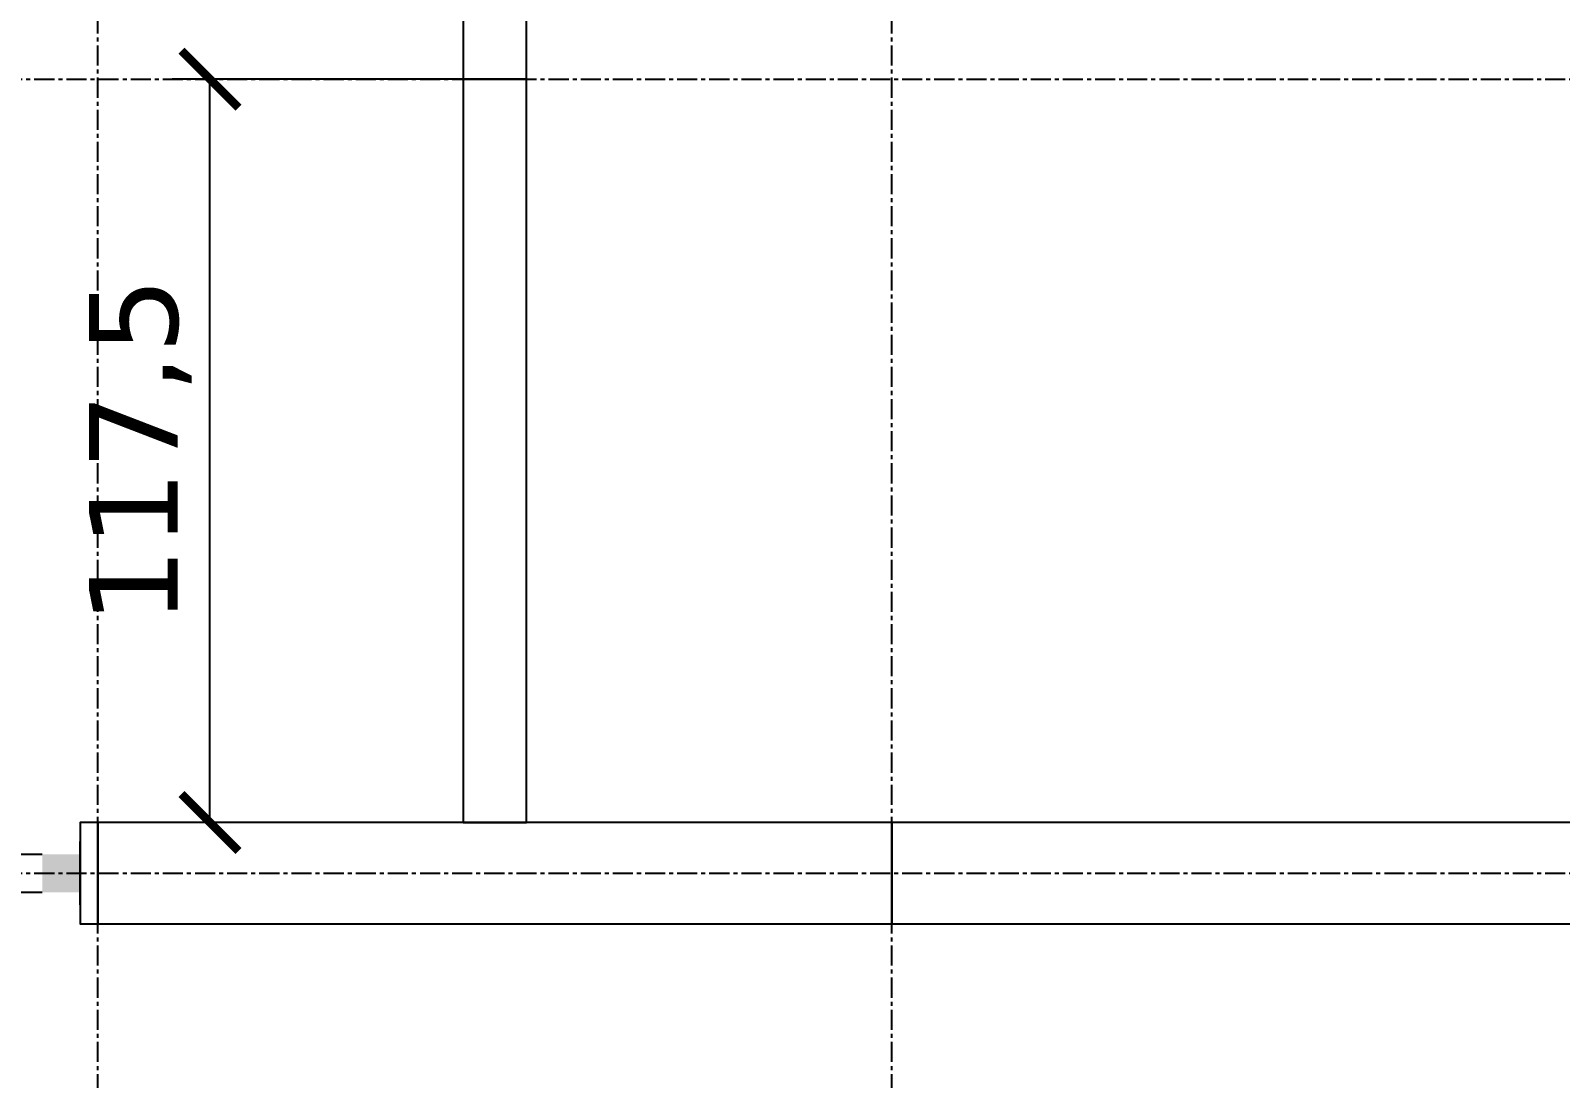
# Model space of a CAD drawing. Header units: centimetres. Extents: x -135 to 5324, y -1304 to 1609.
# Drawn here: x 883.9 to 1125.7, y 226.6 to 392.2 of the extents above; entities that cross this region are included whole.
import ezdxf

# ---------------------------------------------------------------- set-up
doc = ezdxf.new("R2010")
doc.units = ezdxf.units.CM
doc.linetypes.add('CENTER', pattern=[5.08, 3.175, -0.635, 0.635, -0.635])
for name, color, linetype in [('AKS', 4, 'CENTER'), ('DIS_DUVAR_160', 30, 'Continuous'), ('IC_DUVAR_100', 30, 'Continuous'), ('OZEL_PANEL_OLCU_CM', 3, 'Continuous'), ('PENCERE', 10, 'Continuous')]:
    doc.layers.add(name, color=color, linetype=linetype)
doc.styles.add('PORTMAN', font='DejaVuSans.ttf')
doc.styles.get("Standard").update_dxf_attribs({"font": 'DejaVuSans.ttf'})
doc.dimstyles.new('PORTMAN', dxfattribs={"dimtxt": 14, "dimasz": 9, "dimexe": 6, "dimexo": 5, "dimgap": 4, "dimtad": 1, "dimtxsty": 'PORTMAN', "dimblk": 'ARCHTICK', "dimcen": 2.5, "dimazin": 3, "dimtfac": 0.5, "dimtmove": 2, "dimatfit": 3})

# ---------------------------------------------------------------- blocks, each defined once
blk = doc.blocks.new('kaynak-pencere-120180')
at = {"layer": 'PENCERE', "color": 1}
for p, q in [((53839.87, 6703.82), (53839.87, 6713.82)), ((53845.87, 6711.82), (53953.87, 6711.82)), ((53959.87, 6703.82), (53959.87, 6713.82)), ((53845.87, 6705.82), (53953.87, 6705.82))]:
    blk.add_line(p, q, dxfattribs=at)
for points in [[(53839.87, 6705.82), (53845.87, 6705.82), (53839.87, 6711.82), (53845.87, 6711.82)], [(53959.87, 6705.82), (53953.87, 6705.82), (53959.87, 6711.82), (53953.87, 6711.82)]]:
    blk.add_solid(points, dxfattribs=at)
at = {"layer": 'PENCERE', "color": 0, "lineweight": 25}
blk.add_text('120/180', height=15.217, dxfattribs=at).set_placement((53854.7, 6686.34))
blk = doc.blocks.new('BOM_P02_PENCERE_1200x1800')
at = {"layer": 'PENCERE'}
blk.add_blockref('kaynak-pencere-120180', (0, 0), dxfattribs=at)
blk = doc.blocks.new('BOM_D10_1255p0_DIS_P02')
for points in [[(0, 122.75), (16, 122.75), (16, 125.5), (0, 125.5)], [(0, 0), (16, 0), (16, 2.75), (0, 2.75)]]:
    blk.add_lwpolyline(points, close=True)
at = {"layer": 'PENCERE', "rotation": 270}
blk.add_blockref('BOM_P02_PENCERE_1200x1800', (-6700.823, 53962.624), dxfattribs=at)
blk = doc.blocks.new('BOM_D09_1255p0_DIS_DOLU')
blk.add_lwpolyline([(0, 0), (16, 0), (16, 125.5), (0, 125.5)], close=True)
blk = doc.blocks.new('BOM_I17_1175p0_IC_DOLU')
blk.add_lwpolyline([(0, 0), (10, 0), (10, 117.5), (0, 117.5)], close=True)
blk = doc.blocks.new('BOM_I15_1255p0_IC_K01_SAG_UST')
blk.add_lwpolyline([(0, 0), (10, 0), (10, 21.75), (0, 21.75)], close=True)
blk = doc.blocks.new('_ARCHTICK')
at = {"color": 0, "linetype": 'BYBLOCK', "const_width": 0.15}
blk.add_lwpolyline([(-0.5, -0.5), (0.5, 0.5)], dxfattribs=at)

msp = doc.modelspace()

# ---------------------------------------------------------------- linework, layer by layer
at = {"layer": 'AKS'}
for p, q in [((894.5, -35), (894.5, 1312)), ((1020, -35), (1020, 1312)), ((-35, 384.5), (1196.5, 384.5)), ((-35, 259), (1196.5, 259))]:
    msp.add_line(p, q, dxfattribs=at)

# ---------------------------------------------------------------- block references
at = {"layer": 'DIS_DUVAR_160'}
for name, p, rotation in [('BOM_D10_1255p0_DIS_P02', (894.5, 251), 90), ('BOM_D09_1255p0_DIS_DOLU', (894.5, 267), 270), ('BOM_D09_1255p0_DIS_DOLU', (1020, 267), 270)]:
    msp.add_blockref(name, p, dxfattribs=dict(at, rotation=rotation))
at = {"layer": 'IC_DUVAR_100'}
for name, p in [('BOM_I15_1255p0_IC_K01_SAG_UST', (952.25, 384.5)), ('BOM_I17_1175p0_IC_DOLU', (952.25, 267))]:
    msp.add_blockref(name, p, dxfattribs=at)

# ---------------------------------------------------------------- dimensions: what is measured, and where the dimension line sits
at = {"layer": 'OZEL_PANEL_OLCU_CM'}
msp.add_linear_dim(base=(912.25, 267), p1=(962.25, 267), p2=(962.25, 384.5), angle=90, dimstyle='PORTMAN', override={"dimtxt": 14, "dimasz": 9, "dimexe": 6, "dimexo": 5, "dimdec": 2, "dimzin": 8, "dimdsep": 44}, dxfattribs=at).render()

doc.saveas('drawing.dxf')
